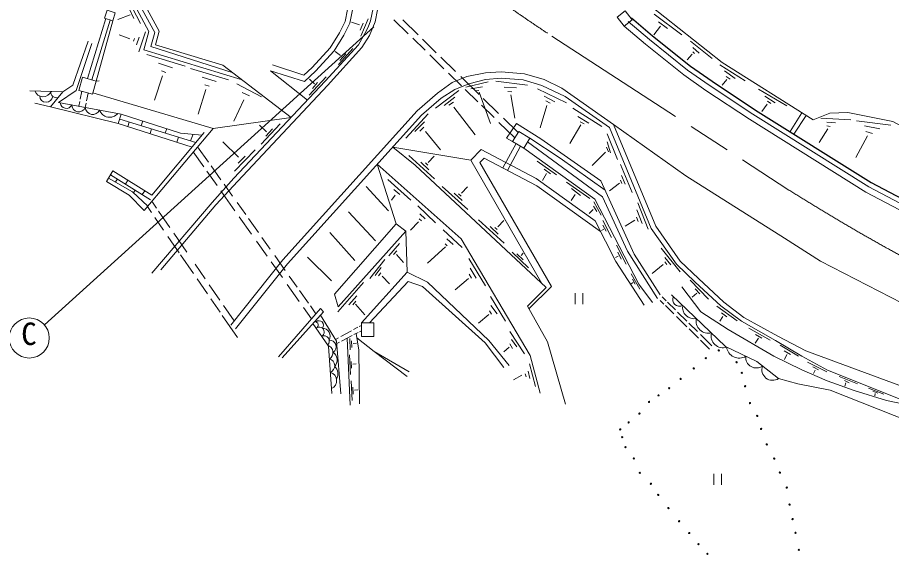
# Model space of a CAD drawing. Units: millimetres, scale not verified. Extents: x 40000 to 680000, y 20000 to 380000.
# Drawn here: x 393644 to 464747, y 242423 to 286383 of the extents above; entities that cross this region are included whole.
import ezdxf
from ezdxf.enums import TextEntityAlignment as Align

# ---------------------------------------------------------------- set-up
doc = ezdxf.new("R2010")
doc.units = ezdxf.units.MM
doc.header["$LTSCALE"] = 1000
doc.linetypes.add('CHAIN', pattern=[18.5, 12, -1.5, 3.5, -1.5])
for name, color, linetype, lineweight in [('M-BGD', 7, 'Continuous', 13), ('M-BMK', 2, 'CHAIN', 13), ('M-STR-STRC', 7, 'Continuous', 13)]:
    doc.layers.add(name, color=color, linetype=linetype, lineweight=lineweight)
doc.styles.add('ＭＳ 明朝', font='')
doc.styles.get('ＭＳ 明朝').set_extended_font_data('MS Mincho')

msp = doc.modelspace()

# ---------------------------------------------------------------- linework, layer by layer
at = {"layer": 'M-BGD'}
for p, q in [((403658, 285897), (402686, 287773)), ((402798, 286595), (401814, 286215)), ((402754, 287050), (403122, 286290)), ((445434, 286656), (447687, 284983)), ((400840, 286293), (399332, 281404)), ((401193, 286177), (399691, 281304)), ((421471, 285787), (420829, 285999)), ((421764, 285924), (421527, 285351)), ((421583, 284858), (422182, 286285)), ((424271, 286191), (425434, 285055)), ((424981, 286186), (426227, 284968)), ((445780, 286039), (446519, 285479)), ((403522, 283585), (404055, 285202)), ((445949, 285684), (445406, 284974)), ((399406, 284448), (398147, 280867)), ((402777, 284656), (401925, 284980)), ((403163, 284673), (403084, 284452)), ((403541, 284791), (403326, 284165)), ((425809, 284687), (426802, 283717)), ((426584, 284619), (427711, 283517)), ((448407, 284460), (450164, 283039)), ((448584, 283927), (449108, 283478)), ((407282, 282419), (404170, 283359)), ((419911, 283298), (419496, 283603)), ((420343, 283429), (419867, 282883)), ((427198, 283330), (428340, 282214)), ((428093, 283144), (429276, 281989)), ((448531, 283391), (448126, 282924)), ((448587, 283591), (448718, 283447)), ((406259, 282293), (405123, 282658)), ((450784, 282520), (452831, 281212)), ((405431, 281634), (404801, 279643)), ((405712, 281901), (405347, 282027)), ((410820, 281298), (407707, 282237)), ((417234, 279662), (414238, 282031)), ((428709, 281854), (429757, 280829)), ((429705, 281569), (431202, 280105)), ((451158, 282034), (452027, 281417)), ((451307, 281576), (451625, 281371)), ((409796, 281171), (408661, 281536)), ((409250, 280779), (408885, 280905)), ((411479, 280989), (413502, 279924)), ((418759, 281554), (417376, 280064)), ((417798, 280991), (417413, 281359)), ((418064, 281085), (417635, 280600)), ((431922, 281133), (430113, 280712)), ((432561, 281196), (435147, 280884)), ((451360, 281345), (450970, 280880)), ((394646, 280417), (397325, 280341)), ((398874, 280373), (398746, 279738)), ((399392, 280229), (399267, 279606)), ((408969, 280513), (408338, 278522)), ((411932, 280288), (412512, 280017)), ((427655, 278990), (429552, 280438)), ((430061, 280532), (431088, 279528)), ((431471, 280741), (430528, 280562)), ((431184, 280446), (430963, 280424)), ((431207, 280305), (432118, 277742)), ((434243, 280654), (433234, 280722)), ((433851, 280317), (433539, 280367)), ((435955, 280566), (438297, 279430)), ((453935, 280552), (456225, 279187)), ((398708, 279548), (398630, 279160)), ((412061, 279692), (411254, 277947)), ((429219, 279898), (428343, 279230)), ((429123, 279491), (428737, 279238)), ((431524, 279791), (432769, 278574)), ((433782, 280074), (434105, 278182)), ((437371, 279505), (436480, 279972)), ((436979, 279411), (436630, 279605)), ((454431, 279982), (455281, 279440)), ((454664, 279561), (454926, 279384)), ((396322, 279107), (395048, 279407)), ((399228, 279411), (399158, 279063)), ((429133, 279074), (430872, 276831)), ((431386, 279236), (432416, 278231)), ((436698, 279225), (436161, 277389)), ((438826, 279008), (441182, 277519)), ((454618, 279315), (454200, 278723)), ((401958, 278111), (408160, 276207)), ((409559, 277354), (415905, 278253)), ((425247, 276559), (427041, 278550)), ((433179, 278173), (434364, 277015)), ((440122, 277787), (439231, 278329)), ((457441, 278632), (456490, 277089)), ((457797, 278408), (456813, 276886)), ((459006, 278175), (461427, 278054)), ((401845, 277757), (407848, 275833)), ((402740, 277871), (402611, 277512)), ((403709, 277573), (403839, 277963)), ((404557, 277313), (404427, 276930)), ((405660, 276974), (405792, 277334)), ((413892, 277070), (413344, 277618)), ((415008, 277718), (413456, 276060)), ((414385, 277319), (413842, 276715)), ((426742, 277886), (425976, 277092)), ((426704, 277466), (426384, 277125)), ((432811, 277844), (434101, 276583)), ((439471, 277640), (438583, 276126)), ((439406, 277899), (439755, 277731)), ((459576, 277306), (458866, 276203)), ((459473, 277848), (460193, 277811)), ((459483, 277549), (459754, 277502)), ((461889, 277974), (464693, 277624)), ((462562, 277554), (463796, 277329)), ((406747, 276641), (406617, 276228)), ((407731, 276339), (407923, 276879)), ((426837, 277111), (428057, 275597)), ((441602, 276916), (442462, 274813)), ((462787, 276741), (461847, 274988)), ((462660, 277105), (463193, 276937)), ((411627, 275025), (410356, 276258)), ((434219, 276120), (433127, 274138)), ((434562, 275910), (433509, 273937)), ((441883, 275374), (441602, 276252)), ((407944, 275433), (408794, 274233)), ((408300, 275856), (409193, 274596)), ((412992, 275616), (411303, 273866)), ((424169, 275835), (430525, 274775)), ((430525, 274775), (431353, 275634)), ((431353, 275634), (435831, 273283)), ((441490, 275420), (440406, 274346)), ((441565, 275813), (441714, 275448)), ((412176, 275093), (411602, 274532)), ((425494, 275144), (427569, 273256)), ((426447, 274602), (427101, 273994)), ((426823, 274543), (427023, 274360)), ((427060, 274588), (427546, 275104)), ((436308, 264721), (430525, 274775)), ((431264, 274582), (431606, 274936)), ((437080, 264471), (431264, 274582)), ((431606, 274936), (435886, 272689)), ((435925, 274686), (437495, 273574)), ((409053, 273869), (409876, 272707)), ((409406, 274295), (410196, 273180)), ((436479, 274038), (436997, 273658)), ((442689, 274420), (443661, 272130)), ((401221, 273586), (404475, 271532)), ((401782, 273231), (401595, 272975)), ((402633, 273134), (402438, 272817)), ((423762, 273206), (425650, 271524)), ((435831, 273283), (440638, 269825)), ((436689, 273670), (436344, 273105)), ((442687, 273132), (442806, 272870)), ((442782, 273523), (443091, 272812)), ((410447, 272825), (411144, 271842)), ((422016, 272626), (423820, 270645)), ((424255, 272377), (424747, 271966)), ((428204, 272630), (430279, 270742)), ((429770, 272074), (430256, 272589)), ((435886, 272689), (441077, 268954)), ((438303, 272981), (440197, 271641)), ((438702, 272470), (439443, 271903)), ((442631, 272888), (441809, 272284)), ((403054, 272117), (403233, 272316)), ((403793, 271962), (403996, 272284)), ((410183, 272273), (411338, 270643)), ((424373, 271916), (424062, 271499)), ((429158, 272088), (429812, 271480)), ((429534, 272029), (429733, 271846)), ((439013, 271971), (438683, 271479)), ((404208, 270989), (404539, 270508)), ((404569, 271418), (404955, 270856)), ((411506, 271331), (412211, 270336)), ((426204, 271060), (427658, 269669)), ((440509, 271024), (440764, 270600)), ((440540, 271379), (441138, 270289)), ((444108, 271295), (444962, 269151)), ((405119, 270618), (406040, 269281)), ((420574, 270561), (422782, 268205)), ((426383, 270387), (426819, 269988)), ((440465, 270744), (440160, 270413)), ((444033, 270722), (444463, 269613)), ((404813, 270110), (405531, 269067)), ((411689, 270148), (412687, 268739)), ((412436, 270018), (413239, 268884)), ((426280, 269743), (425626, 269058)), ((426330, 270005), (426504, 269831)), ((431149, 269901), (433224, 268013)), ((432715, 269345), (433201, 269860)), ((441275, 269846), (441979, 268476)), ((443865, 269880), (443067, 269382)), ((443990, 270136), (444127, 269787)), ((406363, 268813), (407418, 267280)), ((419060, 268878), (421100, 266607)), ((425339, 265660), (425234, 268978)), ((428280, 269086), (429825, 267659)), ((432102, 269359), (432756, 268751)), ((432478, 269299), (432677, 269117)), ((441346, 269138), (441143, 269040)), ((441269, 269466), (441524, 268986)), ((405879, 268563), (406798, 267228)), ((413092, 268167), (413959, 266943)), ((413522, 268485), (414203, 267524)), ((428579, 268351), (429084, 267914)), ((423857, 266984), (424717, 267981)), ((424506, 267389), (424229, 267076)), ((428464, 267709), (427006, 266372)), ((428442, 267958), (428610, 267796)), ((442364, 267843), (443174, 266298)), ((446021, 267604), (447563, 265688)), ((406907, 267070), (407961, 265540)), ((414573, 267002), (415433, 265787)), ((417230, 266859), (419186, 264946)), ((422300, 265125), (423531, 266670)), ((424468, 267102), (425041, 266430)), ((430352, 266765), (431716, 264531)), ((433878, 267279), (435207, 266007)), ((434792, 266655), (434268, 267146)), ((434625, 267010), (434786, 267189)), ((442523, 266954), (442303, 266838)), ((442476, 267270), (442756, 266722)), ((446301, 266856), (446787, 266258)), ((408098, 266294), (408917, 265104)), ((414270, 266505), (415191, 265205)), ((423238, 266022), (422740, 265381)), ((430464, 265989), (430969, 265157)), ((446180, 266277), (445283, 265538)), ((446301, 266482), (446460, 266267)), ((415757, 265331), (416394, 264431)), ((423213, 265593), (423020, 265349)), ((423313, 265331), (423898, 264695)), ((430389, 265484), (430585, 265176)), ((443573, 265504), (444284, 264258)), ((408259, 265108), (409092, 263898)), ((409243, 264631), (410116, 263363)), ((415582, 264652), (416560, 263272)), ((419698, 262415), (421784, 264817)), ((430342, 265148), (429249, 264213)), ((443730, 264803), (443554, 264699)), ((443671, 265072), (443891, 264678)), ((448369, 264991), (449858, 263464)), ((416583, 264165), (417319, 263126)), ((419430, 263868), (419739, 262828)), ((435256, 262658), (437080, 264471)), ((439003, 263930), (439003, 263033)), ((439627, 263930), (439627, 263033)), ((448904, 263950), (448543, 263607)), ((448761, 264305), (449160, 263881)), ((409372, 263491), (410121, 262404)), ((420597, 262986), (421252, 263733)), ((420912, 262993), (421165, 263280)), ((432137, 263680), (433352, 261662)), ((445923, 263350), (446221, 263057)), ((446100, 263630), (446428, 263308)), ((446535, 263202), (447175, 262573)), ((410402, 262949), (411266, 261693)), ((416915, 262771), (417565, 261853)), ((417475, 262906), (417926, 262269)), ((421144, 263047), (421911, 262187)), ((432044, 262493), (432212, 262241)), ((432156, 262933), (432660, 262269)), ((446351, 262928), (447037, 262253)), ((447346, 262405), (448099, 261664)), ((450535, 262897), (452187, 261688)), ((410308, 262132), (411556, 260321)), ((431987, 262213), (431137, 261503)), ((447256, 262039), (448097, 261211)), ((451028, 262050), (450791, 261657)), ((450903, 262349), (451345, 262018)), ((421345, 261172), (420982, 260974)), ((421618, 261321), (421435, 261221)), ((448267, 261499), (448962, 260815)), ((448277, 261034), (449033, 260290)), ((453151, 261082), (454877, 260123)), ((419753, 260304), (419515, 260174)), ((420808, 260879), (419942, 260407)), ((420872, 260491), (420009, 260043)), ((420704, 254823), (420460, 260277)), ((420703, 259317), (420671, 260263)), ((421369, 260749), (421015, 260566)), ((421618, 260879), (421479, 260806)), ((433703, 260820), (434880, 259007)), ((449202, 260579), (450129, 259668)), ((453917, 260272), (453643, 259873)), ((453693, 260577), (454210, 260285)), ((419848, 259959), (419614, 259837)), ((420829, 260052), (420848, 259521)), ((420939, 259836), (421216, 259872)), ((433656, 259559), (433198, 259175)), ((433693, 259820), (433927, 259446)), ((433833, 260175), (434254, 259568)), ((449204, 260122), (449951, 259387)), ((455681, 259699), (457176, 258802)), ((420729, 257318), (420648, 258920)), ((425512, 257529), (422666, 259183)), ((456007, 259246), (456530, 258959)), ((456237, 258959), (456032, 258554)), ((420801, 258387), (420818, 257825)), ((420931, 258163), (421206, 258177)), ((435291, 258194), (435778, 256353)), ((457920, 258332), (459477, 257547)), ((435189, 257596), (435329, 256998)), ((458333, 257940), (458811, 257703)), ((458548, 257686), (458402, 257394)), ((420866, 255212), (420785, 256814)), ((434675, 257269), (433992, 256885)), ((434955, 257381), (435030, 257119)), ((460496, 257145), (461983, 256551)), ((460911, 256826), (461314, 256651)), ((420938, 256281), (420955, 255719)), ((421069, 256057), (421343, 256071)), ((461041, 256642), (460950, 256366)), ((462878, 256220), (464133, 255724)), ((463219, 255954), (463629, 255799)), ((463424, 255771), (463389, 255579)), ((450289, 249238), (450289, 248341)), ((450912, 249238), (450912, 248341))]:
    msp.add_line(p, q, dxfattribs=at)
for points in [[(381142, 317068), (388354, 312959), (395988, 309237), (408575, 301960), (412833, 299069), (420299, 293825), (421960, 291785), (422535, 290678), (422829, 289724), (422969, 288603), (422927, 287005), (422755, 286037), (422278, 284906), (421661, 283934), (418875, 280839), (411572, 273045), (409778, 271131), (405306, 265832)], [(378439, 314540), (386718, 309617), (395075, 305778), (405286, 299860), (416796, 292218), (420484, 288379), (420497, 287044), (420305, 286057), (419847, 285129), (419078, 283914), (417613, 282299), (416943, 281680), (414377, 282537)], [(378592, 314798), (386857, 309883), (395213, 306045), (405444, 300115), (416990, 292449), (420884, 288396), (420898, 287008), (420687, 285928), (420197, 284933), (419398, 283671), (417897, 282017), (416986, 281176), (414238, 282031)], [(460454, 303357), (456370, 302562), (454342, 302441), (452800, 302731), (446547, 296655), (445793, 294657), (445415, 292372), (446172, 290550), (445152, 287318), (450963, 282718), (458365, 278049), (459732, 278596), (461183, 278659), (464843, 277902), (470153, 275073), (478333, 271074), (483422, 268775)], [(415905, 278253), (410359, 282509), (404877, 284149), (405171, 285271), (402527, 290127)], [(411187, 281874), (404484, 284029), (404807, 285150), (402298, 289761)], [(411922, 281309), (403920, 283740), (404337, 285245), (402158, 289308)], [(422587, 288637), (422581, 287135), (422369, 286119), (422176, 285602), (421910, 285068), (421399, 284146), (418679, 281194), (411239, 273306), (409473, 271324), (404580, 265576)], [(401391, 286113), (400037, 281208), (400278, 281220)], [(443325, 286063), (445046, 284585), (448154, 282105), (449923, 280863), (453470, 278514), (462898, 272590), (471549, 268039), (472851, 267404), (476628, 265664), (482088, 262971)], [(442999, 285683), (444727, 284200), (447854, 281704), (449641, 280450), (453199, 278094), (462648, 272157), (471323, 267593), (472637, 266952), (476412, 265213), (481867, 262522)], [(399683, 284270), (398407, 280428), (396991, 279461), (402091, 278525), (406907, 276976), (408660, 276809)], [(419741, 282563), (419787, 282584), (420917, 283859)], [(410991, 261348), (415225, 266662), (426150, 278778), (427804, 280208), (429001, 281082), (430188, 281578), (431711, 281884), (433001, 281954), (434880, 281800), (436478, 281323), (437936, 280636), (442119, 277681), (445561, 269399), (447551, 266560), (449052, 265130), (451113, 263214), (452739, 261961), (455496, 260443), (457767, 259251)], [(396322, 279107), (397325, 280341), (398147, 280867)], [(411382, 261036), (415607, 266338), (426501, 278420), (428116, 279817), (429229, 280510), (430360, 280983), (431711, 281332), (432994, 281453), (434787, 281306), (436299, 280855), (438204, 279957), (441794, 277421), (445208, 269205), (447247, 266298), (448777, 264839), (450854, 262908), (452541, 261673), (455307, 260090), (457456, 258819)], [(400880, 273021), (402717, 271928), (403937, 270666), (409559, 277354), (399770, 280246)], [(396322, 279107), (401845, 277757), (402091, 278525)], [(433927, 276298), (433422, 276570), (434235, 277762), (436212, 276514), (441091, 273093), (443811, 267107), (445928, 263798)], [(442119, 277681), (448002, 273485), (456036, 268417), (458980, 266546), (465625, 263118), (470504, 260657), (475194, 258617), (483290, 255210), (488695, 252813), (493427, 250416), (497254, 248313), (497803, 247282)], [(400880, 273021), (401409, 273898), (404587, 271915), (408835, 277018)], [(435147, 276253), (441245, 271786), (443264, 267356), (445722, 263519)], [(435333, 276558), (437789, 274923), (441443, 272319)], [(424169, 275835), (425984, 274357), (436659, 264393)], [(434837, 275743), (440612, 271580), (444187, 264683), (445302, 263189)], [(422905, 274432), (424442, 269584), (419430, 263868)], [(436156, 255810), (435357, 258880), (429742, 268364), (422905, 274432)], [(401043, 273291), (402989, 272177), (404243, 271031)], [(424442, 269584), (425234, 268978), (419739, 262828)], [(440638, 269825), (442310, 266513), (444621, 262957)], [(421618, 261520), (425339, 265660), (426990, 264826), (431996, 260101), (433636, 258054)], [(422268, 261520), (425434, 264901), (426583, 264472), (431680, 259905), (433222, 257900)], [(438237, 254920), (436765, 259988), (435125, 262890), (436659, 264393)], [(446861, 263808), (451235, 259602), (453801, 258368), (455553, 256994)], [(447681, 264444), (449224, 262411), (451453, 260995), (455161, 258815), (457446, 257707), (459507, 256796), (461722, 256025), (464330, 255212), (466419, 254763), (473177, 253838), (473977, 254368)], [(415172, 258677), (418534, 262411), (418301, 262701), (414873, 258747)], [(418288, 262138), (419597, 260044), (419952, 255744)], [(417681, 261464), (418940, 259619), (419220, 255777)], [(421461, 254921), (421419, 259309), (421198, 260661)], [(425344, 257164), (422666, 259183), (421258, 260294)], [(457456, 258819), (459539, 257686), (466135, 255051), (473548, 254084)], [(457767, 259251), (466063, 256177), (473977, 254368)], [(455553, 256994), (457124, 256562), (459746, 256057), (481884, 247279), (487032, 245241), (492430, 242423), (493565, 243404), (495822, 244330), (496954, 244432)]]:
    msp.add_lwpolyline(points, dxfattribs=at)
for points in [[(400932, 286966), (401599, 286748), (401391, 286113), (400724, 286331)], [(442426, 286400), (442999, 285683), (443643, 286198), (443069, 286915)], [(398925, 281517), (398626, 280442), (399738, 280133), (400037, 281208)], [(434424, 277112), (435333, 276558), (434837, 275743), (433927, 276298)], [(421618, 261520), (422627, 261520), (422627, 260407), (421618, 260407)]]:
    msp.add_lwpolyline(points, close=True, dxfattribs=at)
at = {"layer": 'M-BGD', "lineweight": 25}
msp.add_lwpolyline([(443585, 286366), (445301, 284893), (448393, 282425), (450148, 281193), (453687, 278851), (463098, 272937), (471730, 268396), (473023, 267765), (476800, 266026), (482265, 263329)], dxfattribs=at)
at = {"layer": 'M-BGD'}
for centre in [(450690, 259287), (449634, 258649), (452141, 258320), (448659, 257819), (452561, 257458), (447594, 256963), (446659, 256199), (452835, 256364), (445790, 255625), (445019, 255092), (453234, 254997), (444233, 254138), (453823, 253946), (443364, 253423), (442677, 252849), (454139, 252894), (442846, 252218), (443098, 251405), (454601, 251632), (443785, 250493), (455211, 250476), (444262, 249316), (455674, 249340), (445173, 248432), (456220, 248120), (445776, 247521), (456452, 246732), (446596, 246452), (447465, 245373), (456704, 245555), (448292, 244419), (456936, 244440), (449035, 243508), (449764, 242723), (457209, 243052)]:
    msp.add_circle(centre, 53.3, dxfattribs=at)
for centre, radius, start, end in [((395725, 280640), 707, 199.42459, 337.341), ((396793, 280277), 426, 167.63269, 291.67287), ((395980, 280007), 529, 182.00903, 355.05923), ((397615, 279473), 494, 184.19012, 335.01312), ((398629, 279266), 566, 180.14893, 339.0543), ((399770, 279102), 614, 183.6489, 335.55434), ((401135, 279099), 844, 197.31324, 321.89), ((447492, 263417), 545, 152.74046, 299.50615), ((448668, 262784), 921, 170.05487, 282.19174), ((418188, 261342), 358, 316.94857, 133.49379), ((449861, 261691), 1017, 169.10192, 283.14469), ((417830, 261347), 278, 292.558, 90.74053), ((418197, 260789), 398, 297.67174, 130.9329), ((418423, 260436), 662, 331.32391, 87.76528), ((418570, 260036), 442, 313.49559, 115.10904), ((451037, 260474), 972, 166.5029, 288.20206), ((418685, 259116), 629, 301.72747, 72.52015), ((419045, 259594), 525, 300.74217, 94.45802), ((452348, 259666), 1015, 186.50377, 302.13282), ((418835, 258492), 808, 319.53039, 53.66054), ((418880, 258025), 572, 292.0746, 76.27494), ((453753, 258720), 869, 174.28641, 305.34448), ((418917, 256824), 694, 293.22464, 75.1249), ((418871, 257359), 840, 330.30305, 46.45243), ((455070, 257714), 867, 159.94909, 303.85802)]:
    msp.add_arc(centre, radius, start, end, dxfattribs=at)
at = {"layer": 'M-BMK'}
msp.add_line((437123, 284863), (456399, 272338), dxfattribs=at)
for centre, radius, start, end in [((512337, 399559), 137158, 229.45855, 236.74463), ((543944, 410931), 163928, 237.72061, 246.22192)]:
    msp.add_arc(centre, radius, start, end, dxfattribs=at)
at = {"layer": 'M-STR-STRC'}
msp.add_line((422628, 285618), (395833, 261361), dxfattribs=at)
msp.add_circle((394600, 260293), 1632, dxfattribs=at)

# ---------------------------------------------------------------- texts
at = {"layer": 'M-STR-STRC', "style": 'ＭＳ 明朝'}
msp.add_text('C', height=1833, dxfattribs=at).set_placement((393950, 259169), align=Align.BOTTOM_LEFT)

doc.saveas('drawing.dxf')
